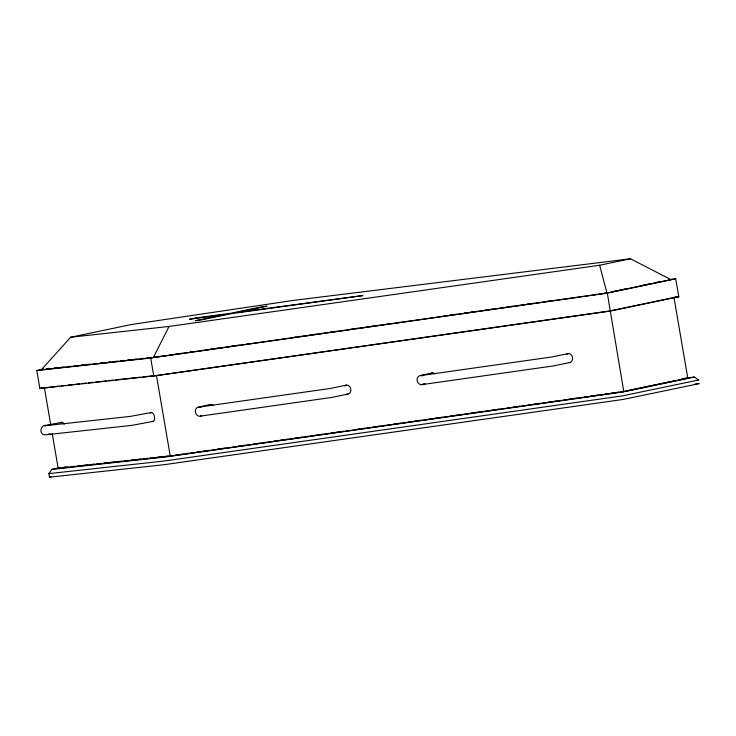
<?xml version="1.0" encoding="UTF-8"?>
<svg xmlns="http://www.w3.org/2000/svg" width="736" height="736" viewBox="0 0 736 736"><rect width="100%" height="100%" fill="white"/><g stroke="black" fill="none" stroke-linecap="round" stroke-linejoin="round"><path stroke-width="1.1" d="M153.392 357.484L169.041 326.453L599.638 265.245L630.504 258.778L670.938 279.606L606.942 293.011L153.392 357.484L41.326 369.785L70.656 337.244L131.652 324.475L293.36 300.417L630.504 258.778M60.306 467.618L51.87 469.402L48.852 473.616L49.459 477.204L161.874 464.931A30.664 1.122 -9.7 0 0 168.995 464.011L622.987 399.464L699.2 383.631L698.308 383.658M49.459 477.204L51.06 476.781M51.906 469.421L163.705 457.166A27.039 0.994 -9.7 0 0 169.979 456.357L623.337 391.902L694.361 377.071L698.584 380.024L622.38 395.876L168.378 460.423A30.664 1.122 -9.7 0 1 161.267 461.343L48.852 473.616L49.68 473.368M201.498 415.674L200.477 415.978L201.241 415.794M423.237 384.155L422.216 384.459L425.141 383.787M210.524 404.441L199.714 406.833C192.124 407.367 195.353 418.683 202.115 415.877L331.384 397.495L347.981 394.082M346.454 385.121L329.848 388.534L198.968 407.109L201.176 407.312M432.262 372.922L421.452 375.305C413.862 375.848 417.091 387.154 423.853 384.348L553.122 365.967L569.728 362.554M568.192 353.593L551.586 357.006L420.707 375.581L422.915 375.783M668.886 279.643L675.722 278.806L678.785 296.728L610.365 311.052L153.76 375.967L39.864 388.461L36.8 370.53L43.525 369.122M41.326 369.785L43.553 369.316M46.966 368.791L49.211 368.322M44.353 387.513L39.864 388.461L59.101 386.087M612.196 291.714L616.694 290.775M618.948 290.306L621.193 289.837M623.438 289.358L627.937 288.42M640.302 285.835L649.299 283.949M654.92 282.771L659.419 281.833M36.8 370.53L150.696 358.036L607.301 293.13L675.722 278.806M672.879 297.767L610.006 310.932L153.76 375.967L150.696 358.036M52.238 433.633L58.172 468.354L60.407 467.884M63.82 467.369L66.065 466.9M625.674 391L644.791 386.998M647.036 386.52L654.902 384.873M657.156 384.404L676.264 380.402M678.509 379.932L683.008 378.994M58.172 468.354L170.246 456.062L623.788 391.589L687.792 378.184L674.001 297.528L678.785 296.728L674.231 297.289M47.555 434.332L50.214 433.817M61.76 422.317L46.497 425.27C39.321 424.617 38.842 436.292 46.58 434.718L131.79 425.371L152.876 421.452M151.34 412.491L130.254 416.41L44.565 425.794L45.568 425.739M159.51 356.445L161.782 356.123M164.054 355.801L166.336 355.479M169.749 354.991L172.022 354.669M174.294 354.347L176.566 354.025M179.98 353.538L182.261 353.216M190.219 352.084L192.501 351.762M200.459 350.63L202.731 350.299M206.144 349.821L208.426 349.499M210.698 349.168L212.971 348.846M216.384 348.367L218.666 348.036M220.938 347.714L223.21 347.392M226.624 346.904L228.896 346.582M231.178 346.26L233.45 345.938M236.863 345.451L239.136 345.129M247.103 343.997L249.375 343.675M293.738 337.364L296.019 337.042M299.432 336.554L301.705 336.232M303.977 335.91L306.259 335.588M309.672 335.101L311.944 334.779M314.217 334.457L316.498 334.135M319.902 333.647L322.184 333.325M324.456 333.003L326.729 332.672M330.142 332.194L332.424 331.872M334.696 331.54L336.968 331.218M340.382 330.74L342.654 330.409M350.621 329.277L352.894 328.955M356.307 328.468L358.588 328.146M360.861 327.824L363.133 327.502M366.546 327.014L368.819 326.692M371.1 326.37L373.373 326.048M376.786 325.56L379.058 325.238M381.34 324.916L383.612 324.594M387.026 324.107L389.298 323.785M397.265 322.653L399.538 322.322M443.9 316.02L446.182 315.698M449.595 315.21L451.867 314.888M454.14 314.566L456.421 314.244M459.825 313.757L462.107 313.435M464.379 313.113L466.652 312.782M470.065 312.303L472.346 311.972M474.619 311.65L476.891 311.328M480.304 310.84L482.577 310.518M484.858 310.196L487.131 309.874M490.544 309.387L492.816 309.065M500.784 307.933L503.056 307.611M506.469 307.124L508.742 306.802M511.023 306.48L513.296 306.158M516.709 305.67L518.981 305.348M521.263 305.026L523.535 304.695M526.948 304.216L529.221 303.894M531.493 303.563L533.775 303.241M537.188 302.763L539.46 302.432M547.428 301.3L549.7 300.978M594.062 294.676L596.344 294.354M599.748 293.866L602.03 293.544M604.302 293.213L606.574 292.891M175.223 455.188L178.636 454.701M180.909 454.379L183.181 454.057M185.454 453.726L188.867 453.247M191.148 452.916L193.421 452.594M196.834 452.116L199.106 451.784M202.52 451.306L204.792 450.984M207.074 450.653L209.346 450.331M212.759 449.852L215.032 449.521M217.313 449.199L219.586 448.877M222.999 448.39L225.271 448.068M227.544 447.746L229.825 447.424M233.238 446.936L235.511 446.614M237.783 446.292L240.065 445.97M243.478 445.482L245.75 445.16M248.023 444.838L250.295 444.507M253.708 444.029L255.99 443.707M258.262 443.376L260.535 443.054M263.948 442.575L266.23 442.244M268.502 441.922L270.774 441.6M274.188 441.112L276.46 440.79M279.873 440.303L282.155 439.981M284.427 439.659L287.84 439.171M290.113 438.849L292.394 438.527M294.667 438.205L298.08 437.718M300.352 437.396L302.625 437.074M304.906 436.752L308.32 436.264M310.592 435.942L312.864 435.62M315.146 435.289L318.559 434.81M320.832 434.488L323.104 434.157M325.376 433.835L328.79 433.357M331.071 433.026L333.344 432.704M335.616 432.382L339.029 431.894M341.311 431.572L343.583 431.25M346.996 430.762L349.269 430.44M357.236 429.309L359.508 428.987M362.922 428.499L365.194 428.177M367.466 427.855L369.748 427.533M373.161 427.046L375.434 426.724M377.706 426.402L379.988 426.08M383.401 425.592L385.673 425.27M387.946 424.948L390.227 424.617M393.631 424.138L395.913 423.807M398.185 423.485L400.458 423.163M403.871 422.676L406.152 422.354M408.425 422.032L410.697 421.71M414.11 421.222L416.383 420.9M418.664 420.578L420.937 420.256M424.35 419.768L426.622 419.446M428.904 419.124L432.317 418.637M434.59 418.315L438.003 417.827M440.275 417.505L442.548 417.183M444.829 416.861L448.242 416.374M450.515 416.052L452.787 415.73M455.069 415.398L458.482 414.92M460.754 414.598L463.027 414.267M465.299 413.945L468.712 413.457M470.994 413.135L473.266 412.813M475.539 412.491L478.952 412.004M481.234 411.682L483.506 411.36M485.778 411.038L489.192 410.55M491.464 410.228L493.746 409.906M497.159 409.418L499.431 409.096M507.398 407.965L509.671 407.643M513.084 407.155L515.356 406.833M517.629 406.511L519.91 406.18M523.324 405.702L525.596 405.38M527.868 405.048L530.15 404.726M533.554 404.248L535.836 403.917M538.108 403.595L540.38 403.273M543.794 402.785L546.075 402.463M548.348 402.141L550.62 401.819M554.033 401.332L556.306 401.01M558.587 400.688L560.86 400.366M564.273 399.878L566.545 399.556M568.827 399.234L571.099 398.903M574.512 398.424L576.785 398.102M579.057 397.771L582.47 397.293M584.752 396.971L588.165 396.483M590.438 396.161L592.71 395.83M594.992 395.508L598.405 395.03M600.677 394.698L602.95 394.376M605.222 394.054L608.635 393.567M610.917 393.245L613.189 392.923M615.462 392.601L618.875 392.113M621.156 391.791L623.429 391.469M668.665 279.892L670.938 279.606M684.968 378.203L694.361 377.062M682.097 378.884L687.792 378.184M694.894 384.082L697.167 383.806M70.656 337.244L169.041 326.453M46.984 368.902L50.398 368.524M53.802 368.156L57.215 367.779M60.619 367.402L64.032 367.034M67.445 366.657L70.849 366.28M74.262 365.912L76.535 365.663M81.08 365.166L83.352 364.909M86.765 364.541L90.169 364.164M93.582 363.786L96.996 363.418M100.4 363.041L103.813 362.673M108.358 362.167L110.63 361.919M114.043 361.551L117.447 361.174M120.86 360.796L124.274 360.428M127.678 360.051L131.091 359.674M134.504 359.306L136.776 359.058M141.321 358.552L143.594 358.303M146.998 357.935L150.411 357.558M153.824 357.181L156.096 356.932M61.364 385.839L65.9 385.342M68.163 385.094L72.689 384.597M74.952 384.348L79.479 383.852M81.742 383.603L86.268 383.106M88.541 382.858L93.067 382.361M95.33 382.113L99.857 381.616M102.12 381.368L106.646 380.871M108.91 380.622L113.445 380.126M115.708 379.877L140.613 377.145M142.876 376.896L153.06 375.783M63.83 467.48L68.384 466.974M70.656 466.725L75.201 466.228M77.473 465.98L80.886 465.603M83.159 465.354L87.704 464.858M89.976 464.609L94.521 464.112M96.793 463.864L101.338 463.358M103.61 463.11L108.155 462.613M110.437 462.364L114.982 461.868M117.254 461.619L121.799 461.122M124.071 460.865L128.616 460.368M130.888 460.12L135.433 459.623M137.715 459.374L141.119 458.997M143.391 458.749L147.936 458.252M150.208 458.004L154.762 457.507M157.035 457.249L161.58 456.752M164.984 456.384L168.397 456.007M170.669 455.759L172.942 455.51M697.691 380.08L698.584 380.024M599.638 265.245L606.942 293.011M607.301 293.13L623.788 391.589M156.455 375.406L170.246 456.062M44.39 387.706L50.71 424.672M60.683 423.044A4.545 2.364 79 0 1 64.179 424.332M150.273 413.218A4.545 2.364 79 0 1 154.348 416.125A4.545 2.364 79 0 1 152.242 421.36M208.84 405.297A4.545 3.606 77.6 0 1 213.274 405.398M344.77 385.968A4.545 3.606 77.6 0 1 350.667 388.507A4.545 3.606 77.6 0 1 347.033 394.054M430.578 373.768A4.545 3.606 77.6 0 1 435.013 373.87M566.508 354.448A4.545 3.606 77.6 0 1 572.406 356.978A4.545 3.606 77.6 0 1 568.772 362.526M195.785 317.943L189.529 319.258L224.857 314.52L195.344 320.703L201.765 319.838L231.288 313.665L362.82 295.568L237.544 312.349L267.058 306.167L260.636 307.032L231.113 313.214L195.785 317.943"/></g></svg>
